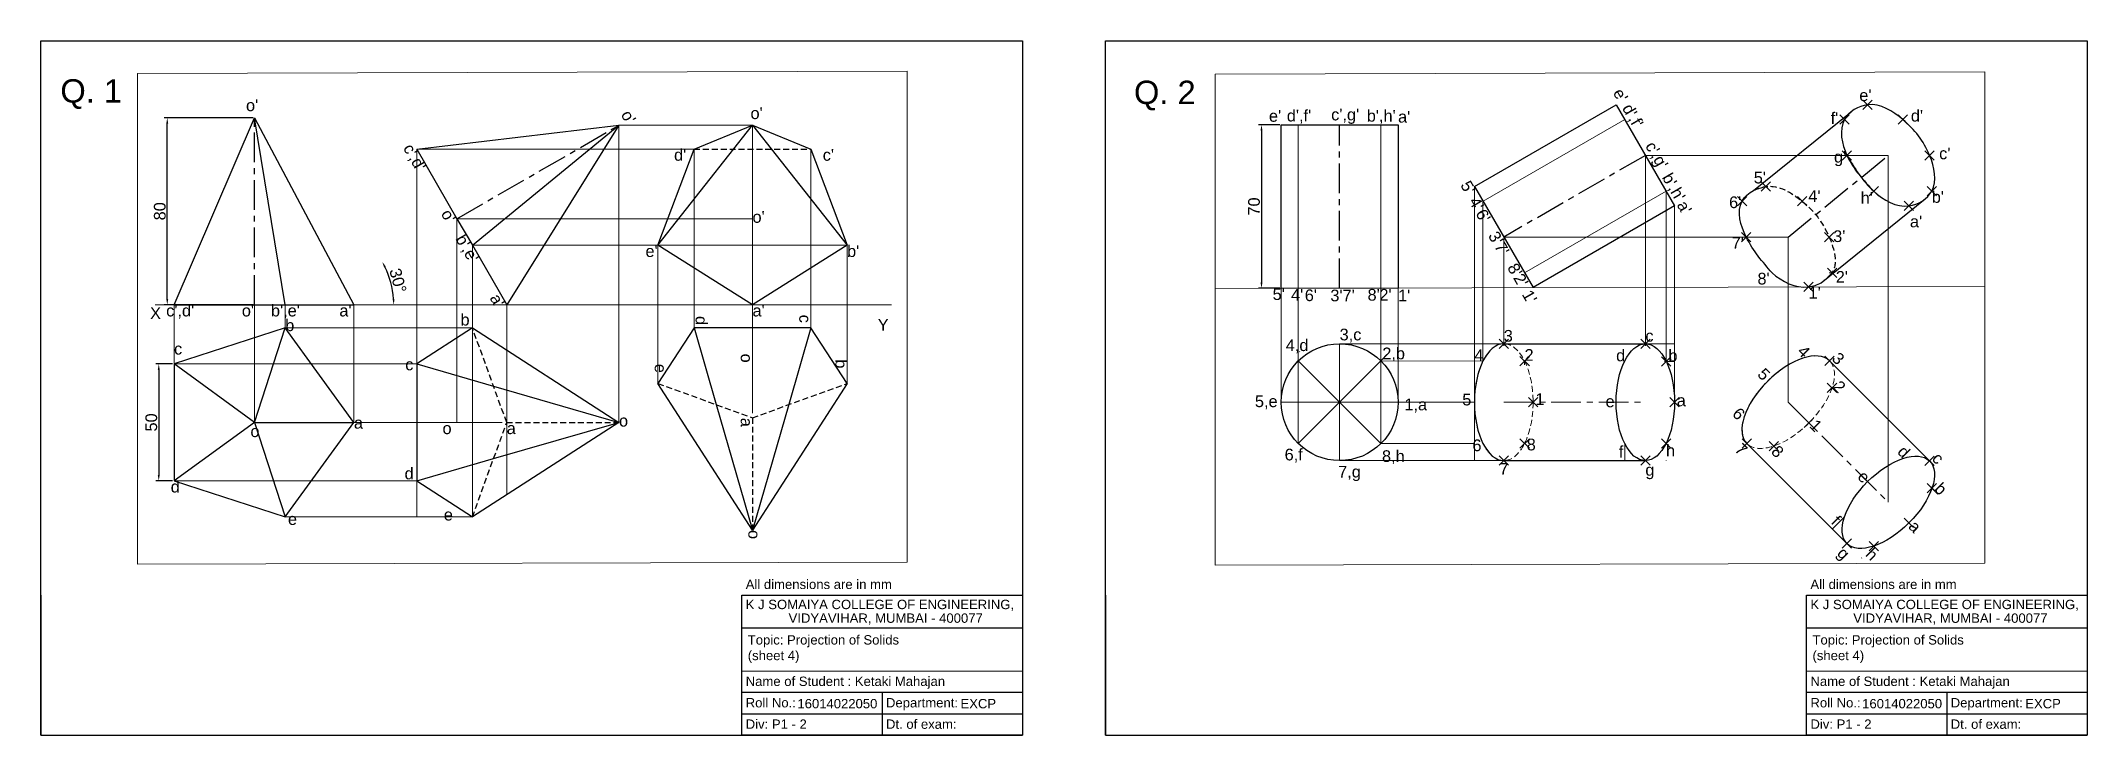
# Model space of a CAD drawing. Header units: millimetres. Extents: x 0 to 875, y 2 to 299.
import ezdxf

# ---------------------------------------------------------------- set-up
doc = ezdxf.new("R2010")
doc.units = ezdxf.units.MM
doc.header["$LTSCALE"] = 0.2
doc.header["$PDMODE"] = 3
doc.header["$PDSIZE"] = 2
doc.linetypes.add('CENTERX2', pattern=[101.60000000000001, 63.5, -12.7, 12.7, -12.7])
doc.linetypes.add('HIDDENX2', pattern=[19.049999999999997, 12.7, -6.35])
doc.styles.get("Standard").update_dxf_attribs({"font": 'arial.ttf', "height": 5})
doc.dimstyles.new('ISO-25', dxfattribs={"dimtxt": 2.5, "dimasz": 2.5, "dimexe": 1.25, "dimexo": 0.625, "dimtad": 1, "dimtoh": 1, "dimtxsty": 'Standard', "dimcen": 2.5, "dimadec": 0, "dimazin": 0, "dimtfac": 1, "dimtmove": 0, "dimatfit": 3, "dimfxl": 1, "dimarcsym": 0})

# ---------------------------------------------------------------- blocks, each defined once
blk = doc.blocks.new('*D2')
at = {"color": 0, "linetype": 'Continuous', "lineweight": -2, "transparency": 16777216}
for p, q in [((56.62271601299406, 160.6022197561936), (49.45742683212599, 160.6022197561936)), ((50.70742683212599, 158.1022197561936), (50.707426832126, 113.1022197561936)), ((56.62271601299406, 110.6022197561936), (49.457426832126, 110.6022197561936))]:
    blk.add_line(p, q, dxfattribs=at)
at = {"color": 0, "linetype": 'Continuous', "lineweight": 30, "transparency": 16777216}
for points in [[(50.29076016545933, 158.1022197561936), (51.12409349879265, 158.1022197561936), (50.70742683212599, 160.6022197561936)], [(50.29076016545933, 113.1022197561936), (51.12409349879266, 113.1022197561936), (50.707426832126, 110.6022197561936)]]:
    blk.add_solid(points, dxfattribs=at)
at = {"layer": 'Defpoints', "color": 0, "linetype": 'Continuous', "lineweight": 30, "transparency": 16777216}
for p in [(57.24771601299406, 160.6022197561936), (50.707426832126, 110.6022197561936), (57.24771601299406, 110.6022197561936)]:
    blk.add_point(p, dxfattribs=at)
at = {"color": 0, "linetype": 'Continuous', "lineweight": 9, "transparency": 16777216, "insert": (47.52956189351756, 135.6022197561936), "char_height": 5, "attachment_point": 5, "rotation": 90}
blk.add_mtext('50', dxfattribs=at)
blk = doc.blocks.new('*D3')
at = {"color": 0, "linetype": 'Continuous', "lineweight": -2, "transparency": 16777216}
for p, q in [((91.03226402477335, 265.9422202640602), (53.08245819038464, 265.9422202640602)), ((54.33245819038466, 188.4422202640601), (54.33245819038464, 263.4422202640602)), ((91.03226402477335, 185.9422202640602), (53.08245819038466, 185.9422202640601))]:
    blk.add_line(p, q, dxfattribs=at)
at = {"color": 0, "linetype": 'Continuous', "lineweight": 30, "transparency": 16777216}
for points in [[(53.91579152371798, 263.4422202640602), (54.74912485705131, 263.4422202640602), (54.33245819038464, 265.9422202640602)], [(53.91579152371799, 188.4422202640601), (54.74912485705132, 188.4422202640601), (54.33245819038466, 185.9422202640601)]]:
    blk.add_solid(points, dxfattribs=at)
at = {"layer": 'Defpoints', "color": 0, "linetype": 'Continuous', "lineweight": 30, "transparency": 16777216}
for p in [(54.33245819038464, 265.9422202640602), (91.65726402477335, 265.9422202640602), (91.65726402477335, 185.9422202640602)]:
    blk.add_point(p, dxfattribs=at)
at = {"color": 0, "linetype": 'Continuous', "lineweight": 9, "transparency": 16777216, "insert": (51.15459325177624, 225.9422202640601), "char_height": 5, "attachment_point": 5, "rotation": 90}
blk.add_mtext('80', dxfattribs=at)
blk = doc.blocks.new('*D4')
at = {"color": 0, "linetype": 'Continuous', "lineweight": -2, "transparency": 16777216}
blk.add_arc((114.4638039327126, 185.9422202640601), 36.74213930240989, 3.89925837966503, 26.10074162033493, dxfattribs=at)
at = {"color": 0, "linetype": 'Continuous', "lineweight": 30, "transparency": 16777216}
for points in [[(147.0913262721979, 201.9110171046553), (147.8267717073031, 202.3028901152434), (146.2834299579862, 204.3132899152649)], [(151.5373164967413, 188.4549484373003), (150.7044655615488, 188.4265977019745), (151.2059432351225, 185.94222026406)]]:
    blk.add_solid(points, dxfattribs=at)
at = {"layer": 'Defpoints', "color": 0, "linetype": 'Continuous', "lineweight": 30, "transparency": 16777216}
for p in [(178.2626145591157, 222.7764807531917), (139.119757221185, 200.1773415322864), (49.11159009674429, 185.9422202640601), (150.6477475799804, 192.322425797508), (364.0793900161598, 185.9422202640601)]:
    blk.add_point(p, dxfattribs=at)
at = {"color": 0, "linetype": 'Continuous', "lineweight": 9, "transparency": 16777216, "insert": (153.0252142278912, 196.2747190116584), "char_height": 5, "attachment_point": 5, "rotation": 285}
blk.add_mtext('30°', dxfattribs=at)
blk = doc.blocks.new('*D5')
at = {"color": 0, "linetype": 'Continuous', "lineweight": -2, "transparency": 16777216}
for p, q in [((530.1273677538654, 262.9944608425083), (521.0884759717536, 262.9944608425083)), ((522.3384759717536, 260.4944608425083), (522.3384759717537, 195.4944608425082)), ((530.1273677538654, 192.9944608425082), (521.0884759717537, 192.9944608425082))]:
    blk.add_line(p, q, dxfattribs=at)
at = {"color": 0, "linetype": 'Continuous', "lineweight": 30, "transparency": 16777216}
for points in [[(521.921809305087, 260.4944608425083), (522.7551426384202, 260.4944608425083), (522.3384759717536, 262.9944608425083)], [(521.9218093050871, 195.4944608425082), (522.7551426384204, 195.4944608425082), (522.3384759717537, 192.9944608425082)]]:
    blk.add_solid(points, dxfattribs=at)
at = {"layer": 'Defpoints', "color": 0, "linetype": 'Continuous', "lineweight": 30, "transparency": 16777216}
for p in [(530.7523677538654, 262.9944608425083), (522.3384759717537, 192.9944608425082), (530.7523677538654, 192.9944608425082)]:
    blk.add_point(p, dxfattribs=at)
at = {"color": 0, "linetype": 'Continuous', "lineweight": 9, "transparency": 16777216, "insert": (519.1606110331452, 227.994460842508), "char_height": 5, "attachment_point": 5, "rotation": 90}
blk.add_mtext('70', dxfattribs=at)

msp = doc.modelspace()

# ---------------------------------------------------------------- linework, layer by layer
for p, q in [((0.3090149129003521, 298.8475208644285), (420.0621763379877, 298.8475208644285)), ((0.3090149129002384, 1.847520864428454), (0.3090149129003521, 298.8475208644285)), ((420.0621763379877, 298.8475208644285), (420.0621763379877, 1.812667859422938)), ((455.6888382026618, 298.8475208644285), (875.4419996277493, 298.8475208644285)), ((455.6888382026618, 1.847520864428454), (455.6888382026618, 298.8475208644285)), ((875.4419996277493, 298.8475208644285), (875.4419996277493, 1.812667859422938)), ((0.3090149129002384, 61.67071703560837), (0.3090149129002384, 1.847520864428454)), ((300.0621763379877, 61.63586403060285), (420.0621763379877, 61.63586403060285)), ((300.0621763379878, 1.847520864428454), (300.0621763379877, 61.63586403060285)), ((455.6888382026618, 61.67071703560837), (455.6888382026618, 1.847520864428454)), ((755.4419996277493, 61.63586403060285), (875.4419996277493, 61.63586403060285)), ((755.4419996277493, 1.847520864428454), (755.4419996277493, 61.63586403060285)), ((420.0621763379877, 56.81266785942294), (420.0621763379877, 1.812667859422938)), ((875.4419996277493, 56.81266785942294), (875.4419996277493, 1.812667859422938)), ((300.0621763379877, 47.64600119275597), (420.0621763379877, 47.64600119275597)), ((755.4419996277493, 47.64600119275597), (875.4419996277493, 47.64600119275597)), ((300.0621763379878, 29.14600119275688), (420.0621763379877, 29.31266785942294)), ((755.4419996277493, 29.14600119275688), (875.4419996277493, 29.31266785942294)), ((300.0621763379876, 20.14600119275688), (420.0621763379877, 20.14600119275688)), ((360.0621763379877, 20.14600119275688), (360.0621763379877, 1.812667859422938)), ((755.4419996277493, 20.14600119275688), (875.4419996277493, 20.14600119275688)), ((815.4419996277493, 20.14600119275688), (815.4419996277493, 1.812667859422938)), ((300.0621763379876, 10.97933452608991), (420.0621763379877, 10.97933452608991)), ((755.4419996277493, 10.97933452608991), (875.4419996277493, 10.97933452608991)), ((0.3090149129002384, 1.847520864428454), (420.0621763379877, 1.847520864428454)), ((300.0621763379877, 1.812667859422938), (300.0621763379878, 1.847520864428454)), ((300.0621763379876, 1.812667859422938), (420.0621763379877, 1.812667859422938)), ((300.0621763379877, 1.812667859422938), (420.0621763379877, 1.812667859422938)), ((420.0621763379877, 1.812667859422938), (300.0621763379877, 1.812667859422938)), ((455.6888382026618, 1.847520864428454), (875.4419996277493, 1.847520864428454)), ((755.4419996277493, 1.812667859422938), (755.4419996277493, 1.847520864428454)), ((755.4419996277493, 1.812667859422938), (875.4419996277493, 1.812667859422938)), ((755.4419996277493, 1.812667859422938), (875.4419996277493, 1.812667859422938)), ((875.4419996277493, 1.812667859422938), (755.4419996277493, 1.812667859422938))]:
    msp.add_line(p, q)
at = {"linetype": 'Continuous', "lineweight": 30}
for p, q in [((613.401100451898, 236.5247561499623), (674.0228787168087, 271.5247561499623)), ((674.0228787168087, 271.5247561499623), (699.0228787168087, 228.2234859607403)), ((57.24771601299403, 185.9422202640601), (91.65726402477333, 265.9422202640601)), ((91.65726402477333, 265.9422202640601), (134.1898044423754, 185.9422202640601)), ((104.8005418277518, 185.9422202640601), (91.65726402477333, 265.9422202640601)), ((161.057840553226, 252.576023464133), (247.5446468618708, 262.7764807531918)), ((184.8342534606049, 211.3940682868164), (247.5446468618708, 262.7764807531918)), ((247.5446468618708, 262.7764807531918), (199.5288847679167, 185.9422202640601)), ((264.1951344121635, 211.3940682868164), (304.645984130911, 262.7764807531918)), ((279.645984130911, 252.576023464133), (304.6459841309108, 262.7764807531918)), ((304.6459841309108, 262.7764807531918), (329.6459841309111, 252.576023464133)), ((304.645984130911, 262.7764807531918), (345.0968338496582, 211.3940682868164)), ((530.7523677538652, 192.9944608425081), (530.7523677538652, 262.9944608425081)), ((530.7523677538652, 262.9944608425081), (580.7523677538652, 262.9944608425081)), ((580.7523677538652, 262.9944608425081), (580.7523677538652, 193.1328135858474)), ((732.7670014021783, 234.859059146894), (774.5592064372481, 268.5240855762993)), ((161.057840553226, 252.576023464133), (178.2626145591157, 222.7764807531918)), ((264.1951344121635, 211.3940682868164), (279.645984130911, 252.576023464133)), ((329.6459841309111, 252.576023464133), (345.0968338496582, 211.3940682868164)), ((613.401100451898, 236.5247561499623), (638.520917442313, 193.29266233241)), ((699.0228787168087, 228.2234859607403), (638.520917442313, 193.29266233241)), ((761.722591770053, 195.3296839158624), (806.1863142316408, 231.2482687432349)), ((178.2626145591157, 222.7764807531918), (184.8342534606049, 211.3940682868164)), ((184.8342534606049, 211.3940682868164), (199.5288847679167, 185.94222026406)), ((304.6459841309108, 185.9422202640601), (264.1951344121635, 211.3940682868164)), ((345.0968338496582, 211.3940682868164), (304.6459841309108, 185.9422202640601)), ((530.7523677538652, 192.9944608425081), (580.7523677538652, 193.1328135858474)), ((57.24771601299403, 185.9422202640601), (91.65726402477333, 185.9422202640601)), ((91.65726402477333, 185.9422202640601), (104.8005418277518, 185.9422202640601)), ((104.8005418277518, 185.9422202640601), (134.1898044423754, 185.9422202640601)), ((91.65726402477333, 135.6022197561936), (104.8005418277518, 176.053069474941)), ((184.8342534606049, 176.0530694749409), (161.057840553226, 160.6022197561935)), ((184.8342534606049, 176.0530694749409), (247.5446468618708, 135.6022197561935)), ((279.645984130911, 176.0530694749409), (264.1951344121635, 152.276656567562)), ((329.6459841309111, 176.0530694749406), (279.645984130911, 176.0530694749409)), ((279.645984130911, 176.0530694749409), (289.1380238031644, 143.2156216106139)), ((329.6459841309111, 176.0530694749406), (320.1539444586572, 143.2156216106138)), ((345.0968338496582, 152.2766565675617), (329.6459841309111, 176.0530694749406)), ((625.9610089471055, 169.2592379812223), (686.5227595343454, 169.2592379812223)), ((91.65726402477333, 135.6022197561936), (57.24771601299403, 160.6022197561936)), ((161.057840553226, 160.6022197561935), (161.057840553226, 110.6022197561936)), ((161.057840553226, 160.6022197561935), (193.8952884175528, 151.1101800839399)), ((765.2858102206033, 161.936907510886), (808.1094347413689, 119.1132829901202)), ((193.8952884175528, 151.1101800839399), (247.5446468618708, 135.6022197561935)), ((304.6459841309106, 89.56626316629597), (264.1951344121635, 152.276656567562)), ((345.0968338496582, 152.2766565675617), (304.6459841309106, 89.56626316629597)), ((289.1380238031644, 143.2156216106139), (304.6459841309105, 89.56626316629603)), ((320.1539444586572, 143.2156216106138), (304.6459841309106, 89.56626316629591)), ((91.65726402477333, 135.6022197561936), (57.24771601299403, 110.6022197561936)), ((91.65726402477333, 135.6022197561936), (134.1898044423754, 135.6022197561936)), ((91.65726402477333, 135.6022197561936), (104.8005418277517, 95.15137003744618)), ((247.5446468618708, 135.6022197561935), (184.8342534606048, 95.15137003744618)), ((193.8952884175528, 120.0942594284472), (247.5446468618707, 135.6022197561935)), ((729.9304711612758, 126.5815684515586), (772.7541799573721, 83.75785965666749)), ((161.057840553226, 110.6022197561936), (193.8952884175528, 120.0942594284472)), ((625.9610089471055, 119.2592379812223), (686.5228787168087, 119.2592379820746)), ((161.057840553226, 110.6022197561936), (184.8342534606048, 95.15137003744618))]:
    msp.add_line(p, q, dxfattribs=at)
at = {"linetype": 'CENTERX2', "lineweight": 30}
for p, q in [((91.65726402477333, 185.9422202640601), (91.65726402477333, 265.9422202640601)), ((178.2626145591157, 222.7764807531918), (247.5446468618708, 262.7764807531918)), ((555.7523677538652, 193.0636372141777), (555.7523677538652, 262.9944608425081)), ((686.5228787168087, 249.8741210553513), (625.9610089471055, 214.9087092411861)), ((747.6081406909395, 214.9087092411861), (790.4317652117052, 249.8741210553513)), ((747.6081406909395, 144.2592379812223), (790.4317652117052, 101.4356134604566))]:
    msp.add_line(p, q, dxfattribs=at)
at = {"linetype": 'Continuous', "lineweight": 9}
for p, q in [((247.5446468618708, 262.7764807531918), (247.5446468618708, 135.6022197561935)), ((247.5446468618708, 262.7764807531918), (304.6459841309108, 262.7764807531918)), ((304.6459841309108, 222.7764807531918), (304.6459841309108, 262.7764807531918)), ((530.7523677538652, 144.2592379812223), (530.7523677538652, 262.9944608425081)), ((538.0746982242015, 126.5815684515586), (538.0746982242015, 262.9944608425081)), ((538.0746982242015, 262.9944608425081), (538.0746982242015, 193.1328135858474)), ((573.4300372835287, 126.5815684515586), (573.4300372835289, 262.9944608425081)), ((573.4300372835287, 262.9944608425081), (573.4300372835287, 193.1125522956832)), ((580.7523677538652, 144.2592379812223), (580.7523677538652, 262.9944608425081)), ((677.684043951977, 265.1834319477463), (617.182082677481, 230.2526083194158)), ((161.057840553226, 252.576023464133), (161.057840553226, 95.15137003744618)), ((161.057840553226, 252.576023464133), (279.645984130911, 252.5760234641329)), ((279.645984130911, 176.0530694749409), (279.645984130911, 252.576023464133)), ((329.6459841309111, 176.0530694749406), (329.6459841309111, 252.576023464133)), ((686.5228787168087, 249.8741210553513), (686.5228787168087, 168.4060148451728)), ((686.5228787168087, 249.8741210553513), (790.4317652117052, 249.8741210553513)), ((790.4317652117052, 101.4356134604567), (790.4317652117052, 249.8741210553513)), ((613.401100451898, 236.5247561499623), (613.401100451898, 119.2592379812223)), ((617.182082677481, 230.2526083194158), (617.079976643611, 230.1932800598303)), ((617.079976643611, 230.1932800598303), (617.079976643611, 161.8538224895931)), ((695.3617134816404, 234.5648101629564), (634.8422054151492, 199.623855889544)), ((695.3617134816404, 234.5648101629564), (695.3617134816404, 161.7048179350076)), ((699.0228787168087, 228.2234859607403), (699.0226403518818, 228.2233483406857)), ((699.0226403518818, 228.2233483406857), (699.0226403518818, 144.2592379812223)), ((178.2626145591157, 222.7764807531918), (178.2626145591157, 135.6022197561935)), ((178.2626145591157, 222.7764807531918), (304.6459841309108, 222.7764807531918)), ((304.6459841309108, 176.0530694749407), (304.6459841309108, 222.7764807531918)), ((184.8342534606049, 211.3940682868164), (184.8342534606048, 95.15137003744618)), ((184.8342534606049, 211.3940682868164), (345.0968338496582, 211.3940682868164)), ((264.1951344121635, 152.276656567562), (264.1951344121635, 211.3940682868164)), ((345.0968338496582, 152.2766565675617), (345.0968338496582, 211.3940682868164)), ((625.9610089471055, 214.9087092411861), (625.9610089471055, 168.3802175365218)), ((747.6081406909395, 214.9087092411861), (625.9610089471055, 214.9087092411861)), ((747.6081406909395, 144.2592379812223), (747.6081406909395, 214.9087092411861)), ((502.5055116093608, 192.9163002417421), (831.7085296773876, 193.8272230550477)), ((765.1815283666779, 199.623855889544), (766.3880949385432, 199.623855889544)), ((831.7085296773876, 193.8272230550477), (831.7085296773876, 151.0074583175716)), ((49.11159009674429, 185.9422202640601), (364.0793900161598, 185.9422202640601)), ((57.24771601299403, 160.6022197561936), (57.24771601299403, 185.9422202640601)), ((91.65726402477333, 135.6022197561936), (91.65726402477333, 185.9422202640601)), ((104.8005418277518, 176.053069474941), (104.8005418277518, 185.9422202640601)), ((134.1898044423754, 135.6022197561936), (134.1898044423754, 185.9422202640601)), ((199.5288847679167, 185.9422202640601), (199.5288847679167, 104.6300272495132)), ((104.8005418277518, 176.0530694749409), (184.8342534606049, 176.0530694749409)), ((304.645984130911, 176.0530694749407), (304.6459841309108, 158.8482954690511)), ((555.7523677538652, 169.2592379812223), (555.7523677538652, 144.2592379812223)), ((555.7523677538652, 169.2592379812223), (699.0226403518818, 169.2592379812223)), ((57.24771601299403, 160.6022197561936), (161.057840553226, 160.6022197561935)), ((555.7523677538652, 144.2592379812223), (538.0746982242015, 161.936907510886)), ((538.7355461653176, 165.857462040976), (538.6198275180509, 166.0043353720825)), ((555.7523677538652, 144.2592379812223), (576.5478125031366, 165.0546827304937)), ((573.4300372835289, 161.936907510886), (617.0799766436112, 161.8538224895931)), ((634.8422054151492, 161.9369075108858), (634.8422054151492, 160.2702408442192)), ((634.8422054151492, 161.8200131607068), (634.9006020266918, 161.8199020062863)), ((677.5859821535212, 161.7386529651942), (677.684043951977, 161.7384663104879)), ((677.684043951977, 161.9369773269476), (677.684043951977, 161.7384663104879)), ((694.7014866928973, 161.7060746367947), (699.0226403518818, 161.6978495819829)), ((766.3880949385432, 150.4792837336183), (765.2095836365656, 149.3007724316407)), ((766.3054381508493, 150.3966269459243), (766.3466521928249, 150.3552557078598)), ((555.7523677538652, 144.2592379812223), (530.7523677538652, 144.2592379812223)), ((555.7523677538652, 144.2592379812223), (538.0746982242015, 126.5815684515586)), ((555.7523677538652, 144.2592379812223), (580.7523677538652, 144.2592379812223)), ((555.7523677538652, 144.2592379812223), (555.7523677538652, 119.2592379812223)), ((555.7523677538652, 144.2592379812223), (571.4070047825542, 128.6046009525333)), ((580.7523677538652, 144.2592379812223), (613.401100451898, 144.2592379812223)), ((134.1898044423754, 135.6022197561935), (183.3344039670872, 135.6022197561936)), ((161.057840553226, 135.6022197561936), (178.2626145591157, 135.6022197561935)), ((728.8283025252017, 138.03907614696), (728.8280714731197, 138.038845094878)), ((571.4070047825542, 128.6046009525333), (573.4300372835287, 126.5815684515586)), ((573.4300372835287, 126.5815684515586), (613.401100451898, 126.5815684515586)), ((617.079976643611, 126.5815684515586), (617.079976643611, 126.5812416945706)), ((677.684043951977, 126.581498635497), (677.684043951977, 119.2592379812223)), ((695.3615100245495, 126.5815684515586), (695.3617134816404, 126.5815684515586)), ((695.3617134816404, 126.581975378987), (695.3617134816404, 126.5815684515586)), ((555.7523677538652, 119.2592379812223), (686.5228787168087, 119.2592379812223)), ((695.3617134816404, 119.3917672970805), (695.3617134816404, 119.2592379812223)), ((796.4723221901102, 120.1146822147322), (796.5415303679649, 120.0452100672602)), ((796.6818988538439, 120.1855785531391), (796.5415303679649, 120.0452100672602)), ((57.24771601299403, 110.6022197561936), (161.057840553226, 110.6022197561936)), ((808.5517751564012, 107.9891565345791), (811.6014762191851, 104.9278234877291)), ((104.8005418277517, 95.15137003744618), (184.8342534606048, 95.15137003744618)), ((771.6818001190227, 95.18547981831783), (766.5041799567696, 90.00785965606478)), ((784.1817056205446, 82.68567305161717), (784.1818494864331, 82.68552918572856)), ((784.1821372275772, 82.68581692687268), (784.1818494864331, 82.68552918572856)), ((779.0978923347188, 77.60157203401421), (779.0041799567696, 77.50785965606484))]:
    msp.add_line(p, q, dxfattribs=at)
at = {"linetype": 'HIDDENX2', "lineweight": 30}
for p, q in [((279.645984130911, 252.576023464133), (329.6459841309111, 252.576023464133)), ((199.5288847679167, 135.6022197561935), (184.8342534606049, 176.0530694749409)), ((264.1951344121635, 152.276656567562), (304.6459841309107, 137.5820252602501)), ((304.6459841309107, 137.5820252602501), (345.0968338496582, 152.2766565675617)), ((184.8342534606048, 95.15137003744618), (199.5288847679167, 135.6022197561935)), ((199.5288847679167, 135.6022197561935), (247.5446468618708, 135.6022197561935)), ((304.6459841309107, 137.5820252602501), (304.6459841309106, 89.56626316629603))]:
    msp.add_line(p, q, dxfattribs=at)
at = {"linetype": 'CENTERX2', "lineweight": 9}
for p, q in [((304.6459841309108, 158.8482954690511), (304.6459841309108, 152.2766565675619)), ((304.6459841309108, 152.2766565675619), (304.6459841309107, 137.5820252602501)), ((625.9610089471053, 144.2592379812223), (686.5227595343454, 144.2592379812223)), ((178.2626145591157, 135.6022197561935), (184.8342534606048, 135.6022197561935)), ((184.8342534606048, 135.6022197561935), (199.5288847679167, 135.6022197561935))]:
    msp.add_line(p, q, dxfattribs=at)
at = {"linetype": 'Continuous', "lineweight": 9}
for points in [[(41.59225079829866, 74.93065489473952), (370.7952688663254, 75.84157770804518), (370.7952688663254, 285.8415777080452), (41.59225079829866, 284.9306548947395)], [(502.5055116093608, 74.52329794553069), (831.7085296773876, 75.43422075883635), (831.7085296773876, 285.5803587160689), (502.5055116093608, 284.6694359027632)]]:
    msp.add_lwpolyline(points, close=True, dxfattribs=at)
at = {"linetype": 'Continuous', "lineweight": 30}
msp.add_lwpolyline([(57.24771601299403, 160.6022197561936), (57.24771601299403, 110.6022197561936), (104.8005418277517, 95.15137003744618), (134.1898044423754, 135.6022197561936), (104.8005418277518, 176.0530694749409)], close=True, dxfattribs=at)
msp.add_circle((555.7523677538652, 144.2592379812223), 25, dxfattribs=at)
at = {"linetype": 'HIDDENX2', "lineweight": 9}
for centre, major_axis in [((625.9610089471055, 144.2592379812223), (0, 25)), ((747.6081406909395, 144.2592379812223), (17.67766952966369, 17.67766952966369))]:
    msp.add_ellipse(centre, major_axis=major_axis, ratio=0.5023963398083015, start_param=4.71238898038469, end_param=10.99557428756428, dxfattribs=at)
at = {"linetype": 'Continuous', "lineweight": 30}
for centre, major_axis in [((625.9610089471055, 144.2592379812223), (0, -25)), ((747.6081406909395, 144.2592379812223), (-17.67766952966369, -17.67766952966369))]:
    msp.add_ellipse(centre, major_axis=major_axis, ratio=0.5023963398082992, start_param=3.141592653589793, end_param=6.283185307179586, dxfattribs=at)
for centre, major_axis in [((686.5227595343454, 144.2592379812223), (0, -25.00000000028409)), ((790.4317652117052, 101.4356134604567), (-17.67766952986458, -17.67766952986457))]:
    msp.add_ellipse(centre, major_axis=major_axis, ratio=0.4999952326957853, dxfattribs=at)
at = {"linetype": 'Continuous', "lineweight": 9}
for centre, major_axis in [((625.9610089471055, 144.2592379812223), (0, -25)), ((747.6081406909395, 144.2592379812223), (-17.67766952966369, -17.67766952966369))]:
    msp.add_ellipse(centre, major_axis=major_axis, ratio=0.5023963398082992, start_param=8.632782679562467, end_param=8.639379797371916, dxfattribs=at)
at = {"linetype": 'Continuous', "lineweight": 30}
for points in [[(772.7541799573721, 249.8741210553513), (784.1821372275774, 234.5648101629564), (799.270515701809, 228.2234859607403), (809.0177373734869, 234.5648101629564), (808.1094347415697, 249.8741210553513), (796.6818988538439, 265.1834319477463), (781.5930147216013, 271.5247561499623), (771.6818001190227, 265.1834319477463), (772.7541799573721, 249.8741210553513), (784.1821372275774, 234.5648101629564)], [(740.7175971848496, 199.623855889544), (729.6913883941747, 214.9087092411861), (727.8684646730408, 230.2526083194158), (732.7670014021783, 234.859059146894), (738.0815969109774, 236.5247561499623)]]:
    msp.add_spline(points, degree=3, dxfattribs=at)
at = {"linetype": 'HIDDENX2', "lineweight": 30}
msp.add_spline([(732.7670014021783, 234.859059146894), (738.0815969109774, 236.5247561499623), (753.5799952423777, 230.2526083194158), (765.1392343388229, 214.9087092411861), (766.3880949385432, 199.623855889544), (761.722591770053, 195.3296839158624)], degree=3, dxfattribs=at)
at = {"linetype": 'Continuous', "lineweight": 30}
msp.add_open_spline([(740.7175971848496, 199.6238558895439), (744.9683955595965, 195.8055921935427), (752.3266830998509, 191.9922653305295), (760.053118259638, 194.4378505451107), (761.7225917700528, 195.3296839158624)], degree=3, knots=[18.84685709280887, 18.84685709280892, 18.84685709280892, 18.84685709280892, 35.56281647067279, 40.93291039620681, 40.93291039620681, 40.93291039620681, 40.93291039620681], dxfattribs=at)
at = {"linetype": 'Continuous', "lineweight": 9}
for p in [(781.5930147216013, 271.5247561499623), (771.6818001190227, 265.1834319477463), (796.6818988538439, 265.1834319477463), (772.7541799573721, 249.8741210553513), (808.1094347415697, 249.8741210553513), (738.0815969109774, 236.5247561499623), (784.1821372275774, 234.5648101629564), (809.0177373734869, 234.5648101629564), (727.8684646730408, 230.2526083194158), (753.5799952423777, 230.2526083194158), (799.270515701809, 228.2234859607403), (729.6913883941747, 214.9087092411861), (765.1392343388229, 214.9087092411861), (766.3880949385432, 199.623855889544), (756.3176082945085, 193.6186122391238), (625.9610089471055, 169.2592379812223), (686.5227595343454, 169.2592379812223), (634.9006020266918, 161.8199020062863), (695.3617134816404, 161.7048179350076), (765.2858102206033, 161.936907510886), (766.3466521928249, 150.3552557078598), (638.520917442313, 144.2592379812223), (699.022640351882, 144.2592379812223), (756.4893371589833, 135.3780415131785), (634.9006020266918, 126.5815684515586), (695.3617134816404, 126.5815684515586), (729.9304711613386, 126.5815684514958), (741.4293875785634, 125.4379910935984), (625.9610089471942, 119.2592379812223), (686.5228787168087, 119.2592379812223), (808.1094347413689, 119.1132829901202), (809.0177373734869, 107.5214170727822), (799.270515701809, 92.59686297035277), (772.7541799567696, 83.75785965606484), (784.1818494864333, 82.6855291857285)]:
    msp.add_point(p, dxfattribs=at)

# ---------------------------------------------------------------- texts
for s, p in [('All dimensions are in mm', (301.7402276115217, 64.31833468795081)), ('All dimensions are in mm', (757.1200509012833, 64.31833468795081)), ('K J SOMAIYA COLLEGE OF ENGINEERING, ', (301.7402276115217, 55.71050965664777)), ('VIDYAVIHAR, MUMBAI - 400077', (320.0765339116288, 49.85849858217021)), ('K J SOMAIYA COLLEGE OF ENGINEERING, ', (757.1200509012833, 55.71050965664777)), ('VIDYAVIHAR, MUMBAI - 400077', (775.4563572013903, 49.85849858217021)), ('Name of Student : Ketaki Mahajan ', (301.7402276115216, 22.82847185010483)), ('Name of Student : Ketaki Mahajan ', (757.1200509012833, 22.82847185010483)), ('Roll No.: ', (301.7402276115216, 13.66180518343786)), ('Department: ', (361.7402276115217, 13.66180518343786)), ('Roll No.: ', (757.1200509012833, 13.66180518343786)), ('Department: ', (817.1200509012833, 13.66180518343786)), ('Div: P1 - 2 ', (301.7402276115216, 4.495138516770886)), ('Dt. of exam:', (361.7402276115217, 4.495138516770886)), ('Div: P1 - 2 ', (757.1200509012833, 4.495138516770886)), ('Dt. of exam:', (817.1200509012833, 4.495138516770886))]:
    msp.add_text(s, height=4.007907899307681).set_placement(p)
at = {"linetype": 'Continuous', "lineweight": 30, "char_height": 10, "attachment_point": 1}
for s, insert in [('Q. 1', (8.621002075235992, 282.4490712728573)), ('Q. 2', (467.8009729185515, 281.8317843971726))]:
    msp.add_mtext_dynamic_manual_height_columns(s, width=162.6010850368705, gutter_width=25, heights=[0], dxfattribs=dict(at, insert=insert))
at = {"linetype": 'Continuous', "lineweight": 9, "char_height": 5, "attachment_point": 1}
for s, width, insert in [("o'", 9.446120713231949, (88.01438258016697, 273.7986122725125)), ("e'", 11.10608393523682, (778.0129454265975, 278.0823888240333)), ("o'", 6.108555506205448, (303.7919042388015, 270.4026923672793)), ("e'", 13.56833983713568, (525.5231608079607, 269.247994210498)), ("d',f'", 13.56833983713568, (533.1846072108697, 269.3687725786705)), ("c',g'", 13.56833983713568, (552.1346940606568, 269.8366015705466)), ("b',h'", 13.56833983713568, (567.3699296150021, 269.3052627371786)), ("a'", 13.56833983713568, (580.7523677538652, 268.8894702065605)), ("f'", 11.10608393523682, (765.7659128843347, 268.2709425413976)), ("d'", 11.10608393523682, (800.0753447355742, 269.3370754062147)), ("c'", 16.16967386039687, (334.6939810218059, 252.576023464133)), ("g'", 11.10608393523682, (767.2149169627696, 251.7658611098619)), ("c'", 11.10608393523682, (812.1801736151283, 253.2105581190984)), ("5'", 11.10608393523682, (732.8946664402733, 242.86617317109)), ("6'", 11.10608393523682, (722.332315767941, 232.3124930418086)), ("4'", 11.10608393523682, (756.2051506839489, 234.9521919423024)), ("h'", 11.10608393523682, (778.5939374038817, 234.1867699757546)), ("b'", 11.10608393523682, (809.0177373734869, 234.5648101629564)), ("o'", 16.12142973918168, (304.645984130911, 226.0278947626559)), ("a'", 11.10608393523682, (799.6835025092678, 224.0856566580029)), ("e'", 5.31903744513113, (258.8760969670324, 211.3940682868164)), ("b'", 12.95334822456238, (345.0968338496582, 211.3940682868164)), ("7'", 11.10608393523682, (723.4559708120942, 214.9087092411861)), ("3'", 11.10608393523682, (766.851781805879, 217.7910651122664)), ("5'", 13.56833983713568, (527.1046604953553, 192.9843674363858)), ("4'", 13.56833983713568, (534.944575903342, 192.6466979567764)), ("6'", 13.56833983713568, (540.8569372072529, 192.5164027676543)), ("8'", 13.56833983713568, (567.705145783872, 192.7044802169004)), ("2'", 13.56833983713568, (572.7691893424126, 192.7044802169004)), ("8'", 11.10608393523682, (734.4677835020875, 199.623855889544)), ("1'", 11.10608393523682, (756.3176082945085, 193.6186122391238)), ("2'", 11.10608393523682, (767.9572574044864, 200.3661575636585)), ('X', 11.77442262492514, (46.99784747802823, 184.8422645215226)), ("c',d'", 13.97037572788668, (53.87325053298696, 185.9422202640601)), ("o'", 8.16091184844504, (86.24025875400162, 185.9422202640601)), ("b',e'", 15.76854347629705, (98.68910590624341, 185.9422202640601)), ("a'", 6.231435529746946, (127.9583689126284, 185.9422202640601)), ("a'", 9.754792728460473, (304.6459841309108, 185.9422202640601)), ("3'7'", 13.56833983713568, (551.793145890108, 192.4213839416394)), ("1'", 13.56833983713568, (580.7523677538652, 192.4006633594259)), ('b', 10.28498351295177, (104.8005418277518, 179.6624081092953)), ('\\A1;b', 12.01450775372837, (179.7618555914278, 182.0626500325109)), ('Y', 17.55620606965203, (358.1944231322605, 179.9013170231121)), ('3,c', 13.56833983713568, (555.7523677538652, 175.7110086300914)), ('3', 13.56833983713568, (625.9610089471055, 175.1560247216059)), ('c', 5.428841524578955, (57.24771601299403, 169.6236063461595)), ('4,d', 13.56833983713568, (532.7171862963628, 171.1318510483908)), ('2,b', 13.56833983713568, (574.0029770017404, 167.6298358268301)), ('4', 13.56833983713568, (613.401100451898, 166.8783399846101)), ('2', 13.56833983713568, (634.8422054151492, 166.9573713580891)), ('d', 13.56833983713568, (674.0228787168087, 166.7658989644291)), ('c', 13.56833983713568, (686.5228787168087, 175.1545369006526)), ('b', 13.56833983713568, (696.3681533595641, 166.7233660847342)), ('\\A1;c', 12.01450775372837, (156.128269602098, 162.9094447743321)), ('5,e', 13.56833983713568, (519.5298914214231, 147.1446637658224)), ('1,a', 13.56833983713568, (583.4628906673292, 145.768750795151)), ('5', 13.56833983713568, (608.2211651419259, 147.8861059454206)), ('1', 13.56833983713568, (639.4689185845557, 148.0888393969918)), ('e', 13.56833983713568, (669.4943854229527, 147.1082255531303)), ('a', 13.56833983713568, (699.9491453958096, 147.5149269364832)), ('o', 5.866097244034805, (89.91680631416114, 134.3377032112389)), ('a', 9.4093471681242, (134.1898044423754, 137.9457964373162)), ('o', 12.76636495527069, (172.0678885053342, 135.6022197561935)), ('\\A1;a', 12.01450775372837, (199.5288847679167, 135.6022197561935)), ('o', 12.04045642373302, (247.5446468618707, 138.8392191266814)), ('6,f', 13.56833983713568, (532.2347250155149, 124.3577727733037)), ('8,h', 13.56833983713568, (573.8783110628078, 123.6933587606205)), ('6', 13.56833983713568, (612.557469528567, 128.3060773343442)), ('8', 13.56833983713568, (635.7689053214676, 128.6424977183964)), ('f', 13.56833983713568, (675.1496444978707, 125.5480286782714)), ('h', 13.56833983713568, (695.3617134816404, 126.0584339637471)), ('\\A1;d', 12.01450775372837, (155.8490610612944, 116.2649807437268)), ('7,g', 13.56833983713568, (555.1360181598743, 117.0151465762457)), ('7', 13.56833983713568, (624.0884474711359, 118.2713474982541)), ('g', 13.56833983713568, (686.5228787168087, 117.7898731505881)), ('d', 8.040521774570152, (55.82167316303548, 110.6022197561936)), ('\\A1;e', 12.01450775372837, (172.6252557165908, 98.6365430685421)), ('e', 11.41158949106783, (105.9596937946585, 96.74680584777533))]:
    msp.add_mtext_dynamic_manual_height_columns(s, width=width, gutter_width=25, heights=[0], dxfattribs=dict(at, insert=insert))
at = {"linetype": 'Continuous', "lineweight": 9, "attachment_point": 1}
for s, width, insert, char_height, rotation in [("e'", 13.56833983713568, (676.8239940039493, 279.1801488907565), 5, 300), ("d',f'", 13.56833983713568, (680.7593143404688, 272.6055308601907), 5, 300), ("o'", 9.446120713231949, (252.5270412009764, 269.8595046314222), 5, 300), ("c',d'", 13.97037572788668, (159.3706078132225, 255.4983962940128), 5, 300), ("c',g'", 13.56833983713568, (690.639509556954, 256.4281887402917), 5, 300), ("5'", 13.56833983713568, (611.5685056765305, 239.6787165983395), 5, 300), ("b',h'", 13.56833983713568, (697.7969744064128, 242.9684183009047), 5, 300), ("4'", 13.56833983713568, (615.1960330330994, 232.7203159516974), 5, 300), ("a'", 13.56833983713568, (704.1281065816254, 231.1709906427664), 5, 300), ("o'", 8.16091184844504, (175.5541119237298, 227.4677449301143), 5, 300), ("6'", 13.56833983713568, (618.0393747412841, 227.5349132715973), 5, 300), ("b',e'", 15.76854347629705, (181.7785354998507, 216.6867270484434), 5, 300), ("3'7'", 13.56833983713568, (623.425190365545, 218.0163693181495), 5, 300), ("8'", 13.56833983713568, (631.6263588785198, 204.377721322765), 5, 300), ("2'", 13.56833983713568, (634.1583806577901, 199.9921309551978), 5, 300), ("a'", 6.231435529746946, (196.4131670030432, 191.3388017348659), 5, 300), ("1'", 13.56833983713568, (637.8868567468455, 192.9265872191993), 5, 300), ('\\A1;d', 12.01450775372837, (285.3087451184442, 181.1323171535244), 5, 269.9999999999998), ('\\A1;c', 12.01450775372837, (329.6459841309111, 181.6976523737433), 5, 269.9999999999998), ('4', 13.56833983713568, (754.7210646338415, 169.1345548602118), 4.999999999999999, 315), ('\\A1;e', 12.01450775372837, (267.8366742245389, 160.6624969481948), 5, 269.9999999999998), ('o', 12.76636495527069, (304.6459841309108, 165.0430215228326), 5, 269.9999999999998), ('\\A1;b', 12.01450775372837, (345.0968338496582, 162.5771949216835), 5, 269.9999999999998), ('5', 13.56833983713568, (737.6287597710598, 159.3677847650077), 4.999999999999999, 315), ('3', 13.56833983713568, (769.4554681119394, 166.1065654022221), 4.999999999999999, 315), ('2', 13.56833983713568, (769.9380989696026, 154.0292877646775), 4.999999999999999, 315), ('6', 13.56833983713568, (726.8498190014238, 142.4563835212061), 4.999999999999999, 315), ('\\A1;a', 12.01450775372837, (304.6459841309107, 137.5820252602501), 5, 269.9999999999998), ('1', 13.56833983713568, (759.867612325568, 137.4156406072584), 4.999999999999999, 315), ('7', 13.56833983713568, (727.9078261838524, 127.2071253098289), 4.999999999999999, 315), ('8', 13.56833983713568, (743.5006677865529, 126.2813050058627), 4.999999999999999, 315), ('d', 13.56833983713568, (797.5076273246937, 126.1889765536526), 4.999999999999999, 315), ('e', 13.56833983713568, (780.4054248365703, 115.4910306988161), 4.999999999999999, 315), ('c', 13.56833983713568, (812.2781248591477, 123.2818045584432), 4.999999999999999, 315), ('b', 13.56833983713568, (813.2780472644063, 110.3584060386289), 4.999999999999999, 315), ('o', 12.04045642373302, (307.8829835013985, 89.56626316629603), 5, 269.9999999999998), ('f', 13.56833983713568, (769.1589354638818, 96.24679724364505), 4.999999999999999, 315), ('a', 13.56833983713568, (802.2277734388729, 94.24384470868698), 4.999999999999999, 315), ('g', 13.56833983713568, (771.7151821209909, 82.71886182028634), 4.999999999999999, 315), ('h', 13.56833983713568, (783.811937542629, 82.31561724192447), 4.999999999999999, 315)]:
    msp.add_mtext_dynamic_manual_height_columns(s, width=width, gutter_width=25, heights=[0], dxfattribs=dict(at, insert=insert, char_height=char_height, rotation=rotation))
at = {"linetype": 'Continuous', "lineweight": 9, "insert": (271.0932079794434, 252.576023464133), "char_height": 5, "attachment_point": 1}
msp.add_mtext("d'", dxfattribs=at)
at = {"attachment_point": 1}
for s, width, gutter_width, insert, char_height in [('Topic: Projection of Solids \\P(sheet 4)', 114.6396310092346, 12.5, (302.6216121643603, 44.56832004632984), 4.0079), ('Topic: Projection of Solids \\P(sheet 4)', 114.6396310092346, 12.5, (758.0014354541217, 44.56832004632984), 4.0079), ('16014022050', 34.39825987497807, 42.5, (323.8660335235818, 17.27182639102134), 4), ('EXCP', 25.7191448293579, 42.5, (393.623878332859, 17.27182523444149), 4), ('16014022050', 34.39825987497807, 42.5, (779.2458568133434, 17.27182639102134), 4), ('EXCP', 25.7191448293579, 42.5, (849.0037016226206, 17.27182523444149), 4)]:
    msp.add_mtext_dynamic_manual_height_columns(s, width=width, gutter_width=gutter_width, heights=[0], dxfattribs=dict(at, insert=insert, char_height=char_height))

# ---------------------------------------------------------------- dimensions: what is measured, and where the dimension line sits
at = {"linetype": 'Continuous', "lineweight": 9}
for base, p1, p2, picture, middle in [((54.33245819038464, 265.9422202640602), (91.65726402477333, 185.9422202640601), (91.65726402477333, 265.9422202640601), '*D3', (51.15459325177624, 225.9422202640601)), ((522.3384759717537, 192.9944608425082), (530.7523677538652, 262.9944608425081), (530.7523677538652, 192.9944608425081), '*D5', (519.1606110331452, 227.994460842508)), ((50.707426832126, 110.6022197561936), (57.24771601299403, 160.6022197561936), (57.24771601299403, 110.6022197561936), '*D2', (47.52956189351756, 135.6022197561936))]:
    dim = msp.add_linear_dim(base=base, p1=p1, p2=p2, angle=90, dimstyle='ISO-25', dxfattribs=at)
    dim.commit()
    dim.dimension.update_dxf_attribs({"geometry": picture, "text_midpoint": middle})
dim = msp.add_angular_dim_2l(base=(150.6477475799804, 192.322425797508), line1=((49.11159009674429, 185.9422202640601), (364.0793900161598, 185.9422202640601)), line2=((178.2626145591157, 222.7764807531918), (139.1197572211851, 200.1773415322864)), dimstyle='ISO-25', dxfattribs=at)
dim.commit()
dim.dimension.update_dxf_attribs({"geometry": '*D4', "text_midpoint": (153.0252142278912, 196.2747190116583)})

doc.saveas('drawing.dxf')
